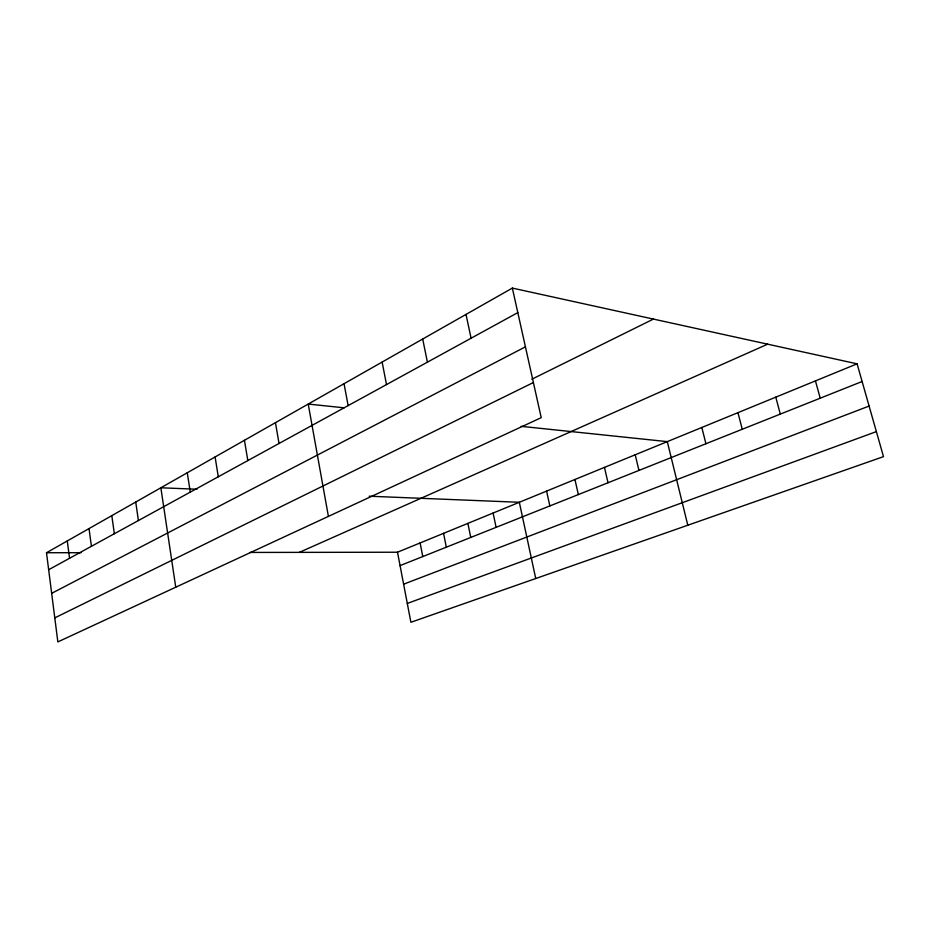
<?xml version="1.0" encoding="UTF-8"?>
<svg xmlns="http://www.w3.org/2000/svg" width="930" height="930" viewBox="0 0 930 930"><rect width="100%" height="100%" fill="white"/><g stroke="black" fill="none" stroke-linecap="round" stroke-linejoin="round"><path stroke-width="1.4" d="M512.349 288.091L541.214 417.663L57.846 641.909L46.5 552.746L512.349 288.091L857.088 363.828L883.5 456.642L410.897 622.275L397.505 552.222L857.088 363.828M48.662 569.73L517.812 312.62M51.662 593.34L525.427 346.832M531.821 379.231L653.418 319.083M54.789 617.88L533.39 382.544M299.321 552.374L767.657 344.181M400.063 565.614L862.122 381.498M403.608 584.18L869.108 406.061M407.294 603.442L876.374 431.613M46.5 552.746L80.991 552.687M249.972 552.443L397.505 552.222M196.974 489.238L160.855 487.785L175.747 587.214M369.187 496.213L519.324 502.281L535.738 578.518M344.112 407.817L308.225 404.062L328.406 516.383M521.16 426.335L667.298 441.634L687.793 525.229M815.447 380.905L820.213 398.191M775.783 397.156L780.305 414.094M737.943 412.676L742.256 429.265M701.825 427.475L705.928 443.738M635.213 454.782L638.945 470.417M604.454 467.395L608.022 482.74M574.938 479.485L578.355 494.562M546.584 491.11L549.851 505.92M466.011 314.421L471.08 338.229M493.109 513.034L496.109 527.333M467.871 523.381L470.754 537.435M422.697 339.031L427.405 362.165M443.552 533.343L446.319 547.177M420.116 542.957L422.778 556.558M382.125 362.072L386.508 384.578M344.042 383.718L348.134 405.608M275.443 422.685L279.035 443.482M244.439 440.297L247.822 460.583M215.097 456.967L218.283 476.776M187.267 472.766L190.278 492.121M135.734 502.049L138.407 520.544M111.809 515.639L114.344 533.739M89.024 528.589L91.419 546.294M67.274 540.946L69.552 558.279"/></g></svg>
